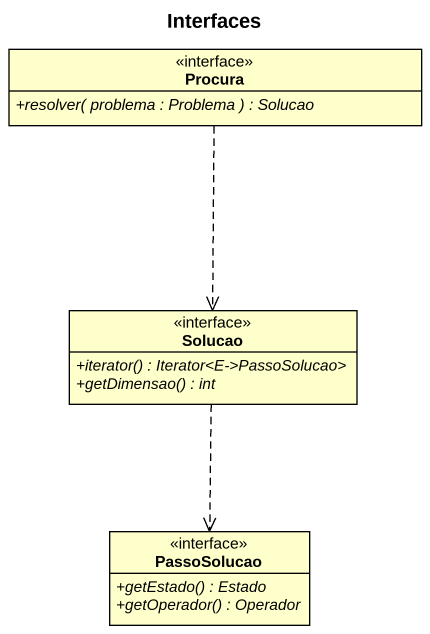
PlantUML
@startuml
title Interfaces
hide circle
hide empty members
skinparam classAttributeIconSize 0
interface Procura {
  {abstract} +resolver( problema : Problema ) : Solucao
}
interface Solucao {
  {abstract} +iterator() : Iterator<E->PassoSolucao>
  {abstract} +getDimensao() : int
}
interface PassoSolucao {
  {abstract} +getEstado() : Estado
  {abstract} +getOperador() : Operador
}
Procura ..> Solucao
Solucao ..> PassoSolucao
@enduml
